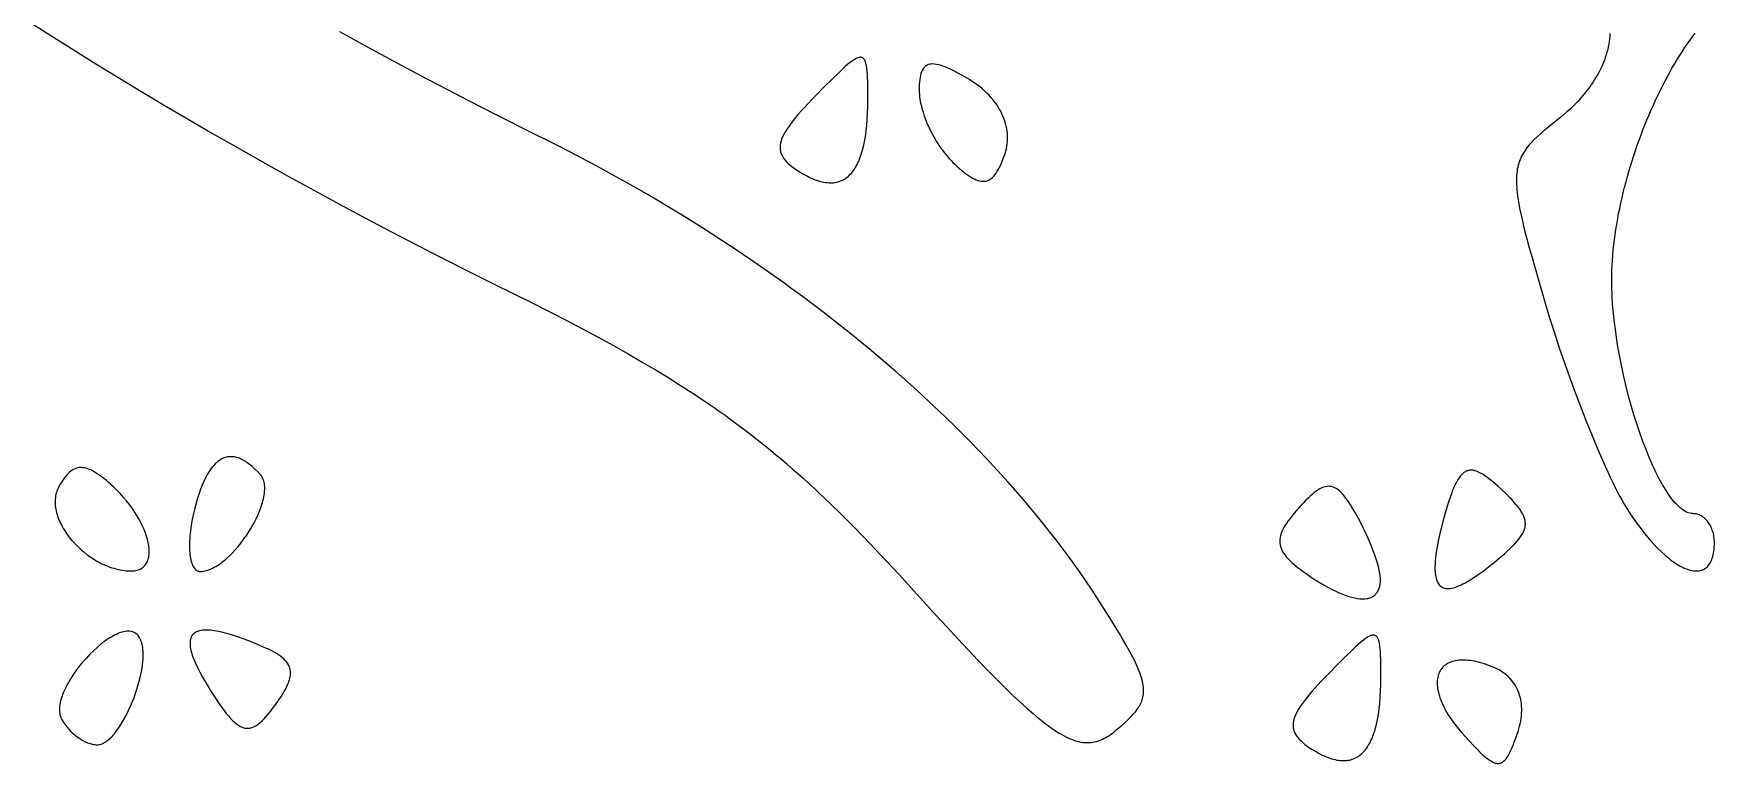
# Model space of a CAD drawing. Extents: x -452 to 452, y -1000 to 1000.
# Drawn here: x -98.6 to 145, y 575.9 to 681.8 of the extents above; entities that cross this region are included whole.
import ezdxf

# ---------------------------------------------------------------- set-up
doc = ezdxf.new("R2010")
doc.units = 0
doc.layers.add('LAYER_1', color=18, linetype='CONTINUOUS')

msp = doc.modelspace()

# ---------------------------------------------------------------- linework, layer by layer
at = {"layer": 'LAYER_1'}
for points in [[(-98.64, 683.15), (-95.76, 681.29), (-92.76, 679.39), (-89.64, 677.45), (-86.42, 675.47), (-83.11, 673.47), (-79.71, 671.44), (-76.24, 669.4), (-72.7, 667.34), (-69.1, 665.28), (-65.45, 663.21), (-61.76, 661.15), (-58.04, 659.1), (-54.3, 657.06), (-50.54, 655.05), (-46.78, 653.06), (-43.02, 651.1), (-39.28, 649.18), (-35.55, 647.3), (-33.7, 646.38), (-31.86, 645.47), (-29.11, 644.11), (-26.45, 642.79), (-23.9, 641.49), (-21.44, 640.22), (-19.07, 638.98), (-16.79, 637.75), (-14.59, 636.54), (-12.46, 635.34), (-10.4, 634.16), (-8.41, 632.97), (-6.47, 631.8), (-5.53, 631.21), (-4.6, 630.62), (-3.68, 630.02), (-2.77, 629.43), (-1.88, 628.84), (-0.99, 628.24), (-0.12, 627.64), (0.74, 627.04), (1.6, 626.43), (2.44, 625.82), (3.28, 625.2), (4.11, 624.58), (4.93, 623.95), (5.75, 623.32), (6.56, 622.68), (7.37, 622.04), (8.17, 621.38), (8.97, 620.72), (9.76, 620.05), (10.56, 619.38), (11.35, 618.69), (12.13, 618), (12.92, 617.29), (13.71, 616.57), (14.5, 615.85), (15.29, 615.11), (16.87, 613.6), (18.46, 612.04), (20.07, 610.43), (21.7, 608.76), (23.36, 607.03), (25.05, 605.23), (26.77, 603.37), (28.53, 601.44), (30.37, 599.41), (32.11, 597.49), (33.78, 595.69), (35.35, 593.98), (36.85, 592.39), (38.27, 590.89), (39.62, 589.5), (40.89, 588.2), (42.1, 587), (43.24, 585.89), (44.32, 584.87), (45.34, 583.94), (46.31, 583.1), (46.77, 582.71), (47.22, 582.34), (47.66, 581.99), (48.08, 581.67), (48.5, 581.36), (48.9, 581.07), (49.29, 580.8), (49.67, 580.56), (50.04, 580.33), (50.41, 580.11), (50.76, 579.92), (51.1, 579.75), (51.44, 579.59), (51.77, 579.45), (52.08, 579.33), (52.4, 579.22), (52.7, 579.14), (53, 579.07), (53.29, 579.01), (53.58, 578.97), (53.86, 578.95), (54.14, 578.94), (54.41, 578.95), (54.68, 578.97), (54.94, 579.01), (55.21, 579.06), (55.46, 579.12), (55.72, 579.2), (55.97, 579.29), (56.22, 579.4), (56.47, 579.52), (56.72, 579.65), (56.97, 579.79), (57.22, 579.95), (57.47, 580.11), (57.71, 580.29), (57.96, 580.48), (58.21, 580.69), (58.74, 581.12), (59.23, 581.54), (59.68, 581.95), (60.1, 582.34), (60.48, 582.72), (60.83, 583.1), (61.14, 583.47), (61.41, 583.84), (61.54, 584.02), (61.65, 584.21), (61.76, 584.4), (61.85, 584.58), (61.94, 584.77), (62.01, 584.96), (62.08, 585.15), (62.14, 585.35), (62.19, 585.55), (62.22, 585.75), (62.25, 585.95), (62.27, 586.16), (62.28, 586.37), (62.28, 586.59), (62.27, 586.81), (62.25, 587.03), (62.22, 587.26), (62.18, 587.5), (62.13, 587.74), (62.08, 587.99), (62.01, 588.25), (61.93, 588.51), (61.74, 589.06), (61.51, 589.63), (61.24, 590.25), (60.94, 590.89), (60.59, 591.58), (60.19, 592.31), (59.76, 593.09), (59.29, 593.91), (58.77, 594.78), (58.21, 595.7), (57.61, 596.67), (56.27, 598.8), (55.5, 600.01), (54.71, 601.21), (53.89, 602.42), (53.06, 603.62), (52.21, 604.82), (51.34, 606.02), (50.45, 607.22), (49.54, 608.42), (48.61, 609.61), (47.66, 610.8), (46.7, 611.99), (45.72, 613.17), (44.71, 614.35), (43.69, 615.53), (42.66, 616.71), (41.6, 617.88), (40.53, 619.05), (39.44, 620.22), (38.34, 621.38), (37.22, 622.53), (36.08, 623.69), (34.92, 624.84), (33.75, 625.98), (32.56, 627.12), (31.36, 628.26), (30.14, 629.39), (28.91, 630.51), (27.66, 631.63), (26.39, 632.75), (25.12, 633.85), (23.82, 634.96), (22.51, 636.06), (21.19, 637.15), (19.85, 638.23), (18.5, 639.31), (17.14, 640.38), (15.76, 641.45), (14.37, 642.51), (12.96, 643.56), (11.54, 644.61), (10.11, 645.64), (8.67, 646.68), (7.21, 647.7), (5.75, 648.71), (4.27, 649.72), (2.77, 650.72), (1.27, 651.71), (-0.25, 652.7), (-1.77, 653.67), (-3.31, 654.64), (-4.86, 655.6), (-6.42, 656.54), (-7.99, 657.48), (-9.57, 658.41), (-11.16, 659.34), (-12.77, 660.25), (-14.38, 661.15), (-16, 662.04), (-17.63, 662.92), (-19.27, 663.8), (-20.92, 664.66), (-22.58, 665.51), (-24.24, 666.35), (-25.92, 667.18), (-27.77, 668.09), (-29.66, 669.04), (-31.59, 670.01), (-33.56, 671.02), (-35.55, 672.05), (-37.58, 673.1), (-39.62, 674.17), (-41.69, 675.26), (-43.76, 676.37), (-45.85, 677.49), (-50.05, 679.77), (-54.24, 682.09)], [(129.87, 681.82), (129.85, 681.44), (129.82, 681.06), (129.78, 680.68), (129.72, 680.3), (129.65, 679.91), (129.56, 679.52), (129.46, 679.13), (129.35, 678.73), (129.22, 678.34), (129.08, 677.94), (128.92, 677.54), (128.75, 677.14), (128.56, 676.74), (128.36, 676.34), (128.14, 675.94), (127.91, 675.54), (127.67, 675.14), (127.41, 674.74), (127.14, 674.34), (126.86, 673.95), (126.56, 673.55), (126.24, 673.15), (125.91, 672.76), (125.57, 672.37), (125.21, 671.98), (124.84, 671.59), (124.46, 671.21), (124.06, 670.82), (123.64, 670.45), (123.22, 670.07), (122.77, 669.7), (122.32, 669.33), (121.63, 668.78), (120.98, 668.26), (120.37, 667.76), (119.81, 667.27), (119.29, 666.8), (118.82, 666.34), (118.38, 665.89), (118.18, 665.66), (117.99, 665.43), (117.81, 665.2), (117.64, 664.97), (117.49, 664.73), (117.34, 664.49), (117.2, 664.25), (117.07, 664.01), (116.95, 663.76), (116.85, 663.51), (116.75, 663.25), (116.66, 662.98), (116.59, 662.71), (116.52, 662.43), (116.46, 662.14), (116.42, 661.84), (116.38, 661.54), (116.35, 661.22), (116.34, 660.9), (116.33, 660.56), (116.33, 660.21), (116.34, 659.85), (116.37, 659.48), (116.4, 659.1), (116.44, 658.7), (116.49, 658.28), (116.62, 657.42), (116.79, 656.48), (117, 655.48), (117.24, 654.41), (117.52, 653.26), (117.84, 652.03), (118.2, 650.72), (118.59, 649.31), (119.48, 646.22), (120.5, 642.71), (121.15, 640.58), (121.83, 638.41), (122.55, 636.23), (123.3, 634.04), (124.07, 631.86), (124.85, 629.72), (125.65, 627.61), (126.45, 625.56), (127.24, 623.58), (128.03, 621.69), (128.81, 619.9), (129.19, 619.05), (129.57, 618.23), (129.93, 617.44), (130.3, 616.69), (130.65, 615.97), (130.99, 615.3), (131.33, 614.66), (131.65, 614.07), (131.97, 613.53), (132.27, 613.02), (132.83, 612.14), (133.4, 611.3), (133.97, 610.51), (134.54, 609.75), (135.1, 609.04), (135.67, 608.37), (136.23, 607.74), (136.79, 607.16), (137.34, 606.62), (137.88, 606.13), (138.41, 605.69), (138.67, 605.48), (138.93, 605.29), (139.19, 605.11), (139.45, 604.94), (139.7, 604.78), (139.94, 604.63), (140.19, 604.5), (140.43, 604.38), (140.66, 604.27), (140.89, 604.17), (141.12, 604.09), (141.34, 604.02), (141.56, 603.96), (141.77, 603.91), (141.98, 603.88), (142.18, 603.85), (142.38, 603.85), (142.57, 603.85), (142.75, 603.87), (142.93, 603.9), (143.11, 603.94), (143.28, 603.99), (143.44, 604.06), (143.59, 604.15), (143.74, 604.24), (143.88, 604.35), (144.01, 604.47), (144.14, 604.61), (144.25, 604.76), (144.37, 604.92), (144.47, 605.1), (144.56, 605.29), (144.65, 605.5), (144.73, 605.71), (144.8, 605.95), (144.86, 606.19), (144.91, 606.45), (144.95, 606.73), (144.99, 607.02), (145.01, 607.32), (145.03, 607.64), (145.03, 607.97), (145.03, 608.19), (145.01, 608.4), (144.99, 608.61), (144.97, 608.82), (144.93, 609.02), (144.89, 609.22), (144.84, 609.41), (144.78, 609.6), (144.72, 609.79), (144.65, 609.97), (144.58, 610.14), (144.5, 610.31), (144.41, 610.48), (144.32, 610.64), (144.22, 610.79), (144.11, 610.93), (144.01, 611.07), (143.89, 611.21), (143.77, 611.33), (143.65, 611.45), (143.52, 611.56), (143.39, 611.66), (143.26, 611.75), (143.12, 611.83), (142.98, 611.91), (142.83, 611.98), (142.69, 612.03), (142.54, 612.08), (142.38, 612.12), (142.23, 612.14), (142.07, 612.16), (141.91, 612.17), (141.68, 612.18), (141.45, 612.22), (141.22, 612.29), (140.98, 612.39), (140.74, 612.52), (140.5, 612.67), (140.26, 612.85), (140.01, 613.05), (139.77, 613.28), (139.52, 613.53), (139.27, 613.8), (139.03, 614.1), (138.78, 614.42), (138.53, 614.76), (138.28, 615.12), (138.03, 615.5), (137.78, 615.9), (137.53, 616.33), (137.28, 616.77), (137.04, 617.22), (136.79, 617.7), (136.55, 618.19), (136.3, 618.7), (136.06, 619.22), (135.82, 619.76), (135.59, 620.31), (135.12, 621.46), (134.66, 622.65), (134.22, 623.89), (133.79, 625.18), (133.37, 626.5), (132.98, 627.85), (132.6, 629.22), (132.24, 630.62), (131.91, 632.04), (131.6, 633.47), (131.31, 634.91), (131.05, 636.35), (130.82, 637.78), (130.72, 638.5), (130.63, 639.21), (130.54, 639.93), (130.46, 640.63), (130.39, 641.34), (130.33, 642.04), (130.28, 642.73), (130.23, 643.42), (130.2, 644.1), (130.17, 644.78), (130.16, 645.45), (130.15, 646.11), (130.16, 646.81), (130.18, 647.52), (130.21, 648.23), (130.25, 648.96), (130.31, 649.68), (130.38, 650.42), (130.45, 651.16), (130.54, 651.91), (130.64, 652.65), (130.76, 653.41), (130.88, 654.17), (131.01, 654.93), (131.15, 655.69), (131.31, 656.45), (131.47, 657.22), (131.64, 657.99), (131.82, 658.75), (132.02, 659.52), (132.22, 660.29), (132.43, 661.06), (132.64, 661.82), (132.87, 662.59), (133.11, 663.35), (133.35, 664.11), (133.6, 664.86), (133.86, 665.62), (134.12, 666.36), (134.4, 667.11), (134.68, 667.85), (134.97, 668.58), (135.26, 669.31), (135.56, 670.03), (135.87, 670.74), (136.18, 671.45), (136.5, 672.15), (136.82, 672.84), (137.15, 673.52), (137.49, 674.19), (137.83, 674.85), (138.18, 675.5), (138.53, 676.14), (138.88, 676.78), (139.24, 677.39), (139.6, 678), (139.97, 678.59), (140.34, 679.17), (140.71, 679.74), (141.09, 680.3), (141.47, 680.83), (141.85, 681.36), (142.24, 681.87)]]:
    msp.add_lwpolyline(points, dxfattribs=at)
for points in [[(22.3, 672.2), (22.3, 673.63), (22.28, 674.87), (22.26, 675.41), (22.24, 675.92), (22.2, 676.37), (22.16, 676.78), (22.1, 677.14), (22.03, 677.46), (21.95, 677.72), (21.9, 677.84), (21.85, 677.95), (21.8, 678.04), (21.74, 678.12), (21.68, 678.19), (21.61, 678.25), (21.53, 678.3), (21.46, 678.33), (21.37, 678.36), (21.28, 678.37), (21.19, 678.37), (21.09, 678.36), (20.99, 678.34), (20.87, 678.31), (20.76, 678.26), (20.63, 678.21), (20.37, 678.06), (20.08, 677.87), (19.76, 677.64), (19.41, 677.36), (19.03, 677.03), (18.61, 676.66), (18.17, 676.24), (17.17, 675.27), (16.03, 674.13), (14.73, 672.8), (14.17, 672.23), (13.64, 671.68), (13.15, 671.15), (12.68, 670.64), (12.26, 670.15), (11.86, 669.69), (11.5, 669.24), (11.17, 668.81), (10.87, 668.4), (10.6, 668.01), (10.36, 667.63), (10.16, 667.26), (9.98, 666.92), (9.84, 666.58), (9.73, 666.26), (9.65, 665.94), (9.6, 665.64), (9.58, 665.35), (9.58, 665.21), (9.58, 665.07), (9.6, 664.93), (9.62, 664.79), (9.65, 664.66), (9.69, 664.52), (9.79, 664.26), (9.92, 664.01), (10.07, 663.75), (10.26, 663.51), (10.47, 663.26), (10.72, 663.02), (10.99, 662.77), (11.29, 662.53), (11.61, 662.29), (11.97, 662.04), (12.35, 661.79), (12.95, 661.43), (13.24, 661.27), (13.53, 661.12), (13.81, 660.98), (14.09, 660.85), (14.37, 660.73), (14.64, 660.62), (14.9, 660.53), (15.16, 660.44), (15.42, 660.37), (15.67, 660.31), (15.92, 660.26), (16.16, 660.22), (16.4, 660.19), (16.64, 660.17), (16.87, 660.16), (17.09, 660.17), (17.31, 660.18), (17.53, 660.21), (17.74, 660.25), (17.95, 660.3), (18.15, 660.36), (18.34, 660.43), (18.54, 660.51), (18.73, 660.61), (18.91, 660.71), (19.09, 660.83), (19.26, 660.95), (19.43, 661.09), (19.59, 661.24), (19.75, 661.4), (19.91, 661.57), (20.06, 661.75), (20.21, 661.94), (20.35, 662.14), (20.48, 662.36), (20.61, 662.58), (20.74, 662.82), (20.86, 663.06), (20.98, 663.32), (21.09, 663.59), (21.2, 663.87), (21.3, 664.16), (21.4, 664.46), (21.49, 664.77), (21.66, 665.42), (21.81, 666.12), (21.94, 666.86), (22.05, 667.64), (22.14, 668.47), (22.21, 669.34), (22.26, 670.25), (22.29, 671.2)], [(37.04, 675.13), (36.03, 675.72), (35.56, 675.99), (35.11, 676.23), (34.68, 676.45), (34.27, 676.65), (33.88, 676.82), (33.52, 676.97), (33.17, 677.1), (32.84, 677.21), (32.54, 677.29), (32.25, 677.35), (31.98, 677.39), (31.73, 677.41), (31.49, 677.4), (31.27, 677.37), (31.07, 677.31), (30.89, 677.23), (30.72, 677.13), (30.56, 677), (30.42, 676.85), (30.3, 676.68), (30.19, 676.48), (30.09, 676.26), (30, 676.01), (29.93, 675.74), (29.87, 675.45), (29.82, 675.13), (29.79, 674.79), (29.76, 674.42), (29.75, 674.03), (29.74, 673.61), (29.75, 673.3), (29.77, 672.98), (29.8, 672.65), (29.85, 672.32), (29.91, 671.98), (29.97, 671.63), (30.06, 671.28), (30.15, 670.93), (30.25, 670.57), (30.37, 670.21), (30.49, 669.84), (30.62, 669.48), (30.77, 669.11), (30.92, 668.74), (31.08, 668.38), (31.25, 668.01), (31.43, 667.65), (31.62, 667.29), (31.81, 666.93), (32.02, 666.57), (32.22, 666.22), (32.44, 665.88), (32.66, 665.54), (32.89, 665.21), (33.12, 664.88), (33.36, 664.57), (33.6, 664.26), (33.85, 663.96), (34.11, 663.67), (34.36, 663.39), (34.62, 663.13), (34.89, 662.87), (35.25, 662.54), (35.6, 662.23), (35.94, 661.94), (36.27, 661.67), (36.59, 661.43), (36.89, 661.22), (37.18, 661.03), (37.47, 660.86), (37.74, 660.72), (38, 660.6), (38.26, 660.51), (38.5, 660.44), (38.74, 660.39), (38.97, 660.38), (39.19, 660.38), (39.4, 660.41), (39.61, 660.47), (39.81, 660.55), (40, 660.66), (40.19, 660.79), (40.38, 660.95), (40.56, 661.13), (40.73, 661.34), (40.9, 661.58), (41.07, 661.84), (41.24, 662.12), (41.4, 662.44), (41.56, 662.77), (41.72, 663.14), (41.87, 663.53), (42.03, 663.95), (42.19, 664.39), (42.3, 664.75), (42.39, 665.11), (42.46, 665.47), (42.51, 665.83), (42.55, 666.2), (42.56, 666.56), (42.56, 666.93), (42.54, 667.3), (42.5, 667.66), (42.44, 668.03), (42.37, 668.39), (42.27, 668.76), (42.16, 669.12), (42.04, 669.48), (41.89, 669.84), (41.73, 670.19), (41.56, 670.54), (41.36, 670.89), (41.15, 671.23), (40.93, 671.57), (40.68, 671.91), (40.43, 672.23), (40.15, 672.56), (39.87, 672.87), (39.56, 673.18), (39.25, 673.48), (38.91, 673.78), (38.57, 674.07), (38.21, 674.34), (37.83, 674.61), (37.44, 674.88)], [(-65.74, 617.79), (-66.15, 618.23), (-66.55, 618.63), (-66.94, 618.99), (-67.33, 619.31), (-67.71, 619.59), (-67.9, 619.71), (-68.09, 619.83), (-68.27, 619.93), (-68.46, 620.03), (-68.64, 620.11), (-68.82, 620.19), (-69, 620.25), (-69.18, 620.31), (-69.35, 620.35), (-69.53, 620.39), (-69.7, 620.41), (-69.87, 620.43), (-70.04, 620.43), (-70.21, 620.43), (-70.37, 620.41), (-70.54, 620.39), (-70.7, 620.35), (-70.86, 620.31), (-71.02, 620.25), (-71.18, 620.19), (-71.34, 620.12), (-71.49, 620.03), (-71.64, 619.94), (-71.79, 619.84), (-71.94, 619.72), (-72.09, 619.6), (-72.24, 619.47), (-72.38, 619.32), (-72.52, 619.17), (-72.66, 619.01), (-72.94, 618.65), (-73.21, 618.26), (-73.47, 617.82), (-73.72, 617.35), (-73.97, 616.84), (-74.2, 616.29), (-74.43, 615.7), (-74.66, 615.07), (-74.87, 614.4), (-75.08, 613.7), (-75.28, 612.95), (-75.47, 612.17), (-75.65, 611.31), (-75.8, 610.48), (-75.91, 609.68), (-75.99, 608.91), (-76.02, 608.54), (-76.04, 608.18), (-76.05, 607.83), (-76.05, 607.49), (-76.05, 607.16), (-76.03, 606.84), (-76.01, 606.54), (-75.98, 606.24), (-75.95, 605.97), (-75.9, 605.7), (-75.85, 605.45), (-75.79, 605.22), (-75.72, 605), (-75.65, 604.8), (-75.56, 604.61), (-75.47, 604.44), (-75.38, 604.29), (-75.27, 604.16), (-75.16, 604.05), (-75.04, 603.95), (-74.92, 603.88), (-74.78, 603.83), (-74.64, 603.79), (-74.5, 603.78), (-74.28, 603.79), (-74.06, 603.81), (-73.83, 603.85), (-73.61, 603.91), (-73.38, 603.97), (-73.15, 604.06), (-72.92, 604.15), (-72.69, 604.26), (-72.45, 604.38), (-72.22, 604.51), (-71.98, 604.66), (-71.74, 604.81), (-71.51, 604.98), (-71.27, 605.16), (-71.04, 605.35), (-70.8, 605.54), (-70.34, 605.96), (-69.88, 606.42), (-69.43, 606.9), (-68.99, 607.41), (-68.56, 607.94), (-68.15, 608.49), (-67.75, 609.06), (-67.38, 609.64), (-67.02, 610.23), (-66.69, 610.83), (-66.39, 611.42), (-66.11, 612.02), (-65.86, 612.61), (-65.65, 613.19), (-65.47, 613.76), (-65.39, 614.04), (-65.32, 614.32), (-65.26, 614.59), (-65.22, 614.85), (-65.18, 615.11), (-65.15, 615.37), (-65.14, 615.61), (-65.13, 615.85), (-65.14, 616.09), (-65.15, 616.31), (-65.18, 616.53), (-65.22, 616.74), (-65.28, 616.94), (-65.35, 617.13), (-65.42, 617.31), (-65.52, 617.48), (-65.62, 617.64)], [(-87.07, 616.05), (-87.44, 616.39), (-87.8, 616.7), (-88.14, 617), (-88.47, 617.27), (-88.8, 617.52), (-89.11, 617.75), (-89.41, 617.96), (-89.7, 618.14), (-89.99, 618.31), (-90.26, 618.45), (-90.53, 618.57), (-90.79, 618.67), (-91.05, 618.75), (-91.29, 618.8), (-91.53, 618.83), (-91.76, 618.85), (-91.99, 618.84), (-92.21, 618.81), (-92.43, 618.75), (-92.64, 618.68), (-92.85, 618.58), (-93.06, 618.46), (-93.26, 618.32), (-93.46, 618.16), (-93.65, 617.98), (-93.85, 617.78), (-94.04, 617.55), (-94.23, 617.3), (-94.42, 617.03), (-94.61, 616.74), (-94.8, 616.43), (-94.99, 616.09), (-95.1, 615.88), (-95.19, 615.66), (-95.28, 615.44), (-95.35, 615.21), (-95.41, 614.98), (-95.46, 614.75), (-95.49, 614.52), (-95.52, 614.28), (-95.53, 614.04), (-95.53, 613.79), (-95.52, 613.55), (-95.5, 613.3), (-95.47, 613.05), (-95.43, 612.8), (-95.38, 612.55), (-95.31, 612.3), (-95.24, 612.04), (-95.16, 611.79), (-95.07, 611.54), (-94.97, 611.28), (-94.86, 611.03), (-94.75, 610.78), (-94.62, 610.53), (-94.49, 610.28), (-94.34, 610.03), (-94.19, 609.78), (-93.87, 609.29), (-93.52, 608.8), (-93.14, 608.33), (-92.73, 607.88), (-92.3, 607.43), (-91.84, 607.01), (-91.37, 606.6), (-90.88, 606.21), (-90.36, 605.84), (-89.83, 605.5), (-89.56, 605.34), (-89.29, 605.19), (-89.02, 605.04), (-88.74, 604.9), (-88.45, 604.77), (-88.17, 604.64), (-87.88, 604.53), (-87.59, 604.42), (-87.3, 604.32), (-87.01, 604.23), (-86.71, 604.15), (-86.41, 604.08), (-86.12, 604.01), (-85.82, 603.96), (-85.52, 603.91), (-85.22, 603.88), (-84.92, 603.86), (-84.62, 603.85), (-84.41, 603.85), (-84.2, 603.86), (-84.01, 603.88), (-83.83, 603.91), (-83.65, 603.95), (-83.48, 604), (-83.33, 604.06), (-83.18, 604.12), (-83.03, 604.2), (-82.9, 604.29), (-82.78, 604.38), (-82.66, 604.48), (-82.55, 604.59), (-82.45, 604.71), (-82.36, 604.84), (-82.28, 604.97), (-82.2, 605.11), (-82.13, 605.26), (-82.07, 605.41), (-82.02, 605.57), (-81.98, 605.74), (-81.94, 605.91), (-81.92, 606.09), (-81.9, 606.27), (-81.89, 606.46), (-81.88, 606.66), (-81.9, 607.07), (-81.94, 607.49), (-82.02, 607.94), (-82.12, 608.39), (-82.26, 608.87), (-82.42, 609.35), (-82.62, 609.85), (-82.84, 610.35), (-83.09, 610.87), (-83.37, 611.39), (-83.67, 611.91), (-84.01, 612.43), (-84.37, 612.96), (-84.75, 613.49), (-85.17, 614.01), (-85.61, 614.53), (-86.07, 615.04), (-86.56, 615.55)], [(114.07, 615.75), (113.64, 616.14), (113.23, 616.51), (112.84, 616.84), (112.47, 617.14), (112.11, 617.42), (111.77, 617.66), (111.45, 617.87), (111.13, 618.05), (110.83, 618.2), (110.55, 618.31), (110.27, 618.4), (110.14, 618.43), (110.01, 618.45), (109.88, 618.46), (109.75, 618.47), (109.63, 618.46), (109.51, 618.45), (109.39, 618.43), (109.28, 618.4), (109.16, 618.36), (109.05, 618.32), (108.94, 618.26), (108.83, 618.2), (108.72, 618.13), (108.62, 618.04), (108.41, 617.86), (108.21, 617.63), (108.02, 617.37), (107.82, 617.08), (107.63, 616.75), (107.45, 616.38), (107.26, 615.97), (107.08, 615.53), (106.9, 615.05), (106.71, 614.53), (106.53, 613.97), (106.34, 613.38), (106.15, 612.74), (105.95, 612.07), (105.67, 611.02), (105.41, 610.02), (105.18, 609.07), (104.99, 608.18), (104.83, 607.34), (104.71, 606.56), (104.61, 605.83), (104.55, 605.16), (104.53, 604.85), (104.52, 604.54), (104.52, 604.25), (104.52, 603.98), (104.54, 603.72), (104.56, 603.47), (104.59, 603.23), (104.63, 603.01), (104.68, 602.8), (104.73, 602.61), (104.8, 602.43), (104.87, 602.26), (104.95, 602.11), (105.04, 601.97), (105.14, 601.84), (105.24, 601.73), (105.35, 601.62), (105.48, 601.54), (105.61, 601.46), (105.75, 601.4), (105.89, 601.36), (106.05, 601.32), (106.21, 601.3), (106.39, 601.3), (106.57, 601.3), (106.76, 601.32), (106.96, 601.35), (107.16, 601.4), (107.38, 601.46), (107.6, 601.53), (107.83, 601.62), (108.07, 601.72), (108.32, 601.83), (108.58, 601.96), (108.85, 602.09), (109.12, 602.25), (109.7, 602.59), (110.31, 602.99), (110.95, 603.43), (111.63, 603.93), (112.35, 604.49), (113.1, 605.09), (114.12, 605.95), (114.58, 606.35), (115.01, 606.74), (115.4, 607.1), (115.77, 607.46), (116.1, 607.8), (116.39, 608.13), (116.66, 608.45), (116.89, 608.75), (117.09, 609.05), (117.26, 609.35), (117.4, 609.64), (117.5, 609.92), (117.54, 610.06), (117.58, 610.2), (117.6, 610.34), (117.62, 610.48), (117.63, 610.62), (117.63, 610.76), (117.62, 610.9), (117.6, 611.04), (117.58, 611.18), (117.55, 611.32), (117.47, 611.61), (117.35, 611.9), (117.21, 612.19), (117.03, 612.49), (116.82, 612.81), (116.58, 613.13), (116.31, 613.46), (116.01, 613.8), (115.69, 614.16), (115.33, 614.53), (114.94, 614.92)], [(93.06, 612.13), (92.8, 612.59), (92.54, 613.03), (92.29, 613.43), (92.05, 613.81), (91.81, 614.16), (91.57, 614.48), (91.34, 614.77), (91.11, 615.03), (90.88, 615.26), (90.66, 615.47), (90.44, 615.65), (90.21, 615.8), (89.99, 615.92), (89.76, 616.01), (89.54, 616.08), (89.31, 616.12), (89.08, 616.13), (88.84, 616.11), (88.6, 616.07), (88.36, 615.99), (88.11, 615.89), (87.85, 615.77), (87.59, 615.61), (87.31, 615.43), (87.03, 615.22), (86.75, 614.99), (86.45, 614.72), (86.14, 614.43), (85.82, 614.12), (85.49, 613.77), (85.14, 613.4), (84.78, 613), (84.43, 612.6), (84.1, 612.21), (83.8, 611.84), (83.52, 611.48), (83.26, 611.13), (83.03, 610.79), (82.82, 610.47), (82.63, 610.15), (82.47, 609.85), (82.33, 609.55), (82.22, 609.26), (82.13, 608.98), (82.07, 608.7), (82.03, 608.43), (82.01, 608.16), (82.02, 607.9), (82.06, 607.64), (82.11, 607.39), (82.2, 607.14), (82.3, 606.88), (82.44, 606.63), (82.6, 606.38), (82.78, 606.13), (82.99, 605.87), (83.22, 605.61), (83.48, 605.35), (83.76, 605.09), (84.07, 604.82), (84.4, 604.54), (84.76, 604.26), (85.15, 603.97), (85.56, 603.67), (86.18, 603.23), (86.79, 602.82), (87.39, 602.44), (87.97, 602.08), (88.54, 601.75), (89.09, 601.44), (89.62, 601.16), (90.14, 600.91), (90.64, 600.68), (91.12, 600.48), (91.59, 600.3), (92.04, 600.15), (92.47, 600.03), (92.88, 599.93), (93.27, 599.86), (93.65, 599.82), (94, 599.8), (94.33, 599.81), (94.64, 599.84), (94.79, 599.87), (94.93, 599.9), (95.07, 599.95), (95.2, 599.99), (95.33, 600.05), (95.45, 600.11), (95.57, 600.18), (95.67, 600.25), (95.78, 600.33), (95.88, 600.42), (95.97, 600.51), (96.06, 600.61), (96.14, 600.72), (96.21, 600.84), (96.28, 600.96), (96.34, 601.09), (96.4, 601.22), (96.45, 601.36), (96.49, 601.51), (96.53, 601.66), (96.59, 601.99), (96.62, 602.35), (96.63, 602.73), (96.62, 602.9), (96.6, 603.09), (96.54, 603.49), (96.45, 603.95), (96.33, 604.45), (96.18, 604.99), (95.99, 605.56), (95.79, 606.16), (95.56, 606.79), (95.3, 607.44), (95.03, 608.1), (94.74, 608.78), (94.43, 609.45), (94.11, 610.13), (93.77, 610.81), (93.42, 611.48)], [(-83.51, 594.5), (-83.65, 594.65), (-83.81, 594.77), (-83.97, 594.87), (-84.15, 594.96), (-84.33, 595.02), (-84.52, 595.07), (-84.72, 595.1), (-84.93, 595.1), (-85.14, 595.1), (-85.36, 595.07), (-85.59, 595.03), (-85.82, 594.97), (-86.06, 594.9), (-86.31, 594.81), (-86.55, 594.7), (-86.81, 594.59), (-87.06, 594.46), (-87.32, 594.31), (-87.58, 594.16), (-87.84, 593.99), (-88.11, 593.81), (-88.37, 593.62), (-88.64, 593.42), (-88.91, 593.21), (-89.44, 592.76), (-89.97, 592.27), (-90.49, 591.76), (-91, 591.22), (-91.5, 590.66), (-91.97, 590.08), (-92.42, 589.48), (-92.85, 588.88), (-93.25, 588.27), (-93.43, 587.97), (-93.61, 587.66), (-93.78, 587.36), (-93.94, 587.05), (-94.08, 586.75), (-94.22, 586.45), (-94.35, 586.15), (-94.46, 585.86), (-94.56, 585.57), (-94.65, 585.28), (-94.73, 585), (-94.79, 584.72), (-94.84, 584.45), (-94.88, 584.19), (-94.9, 583.93), (-94.9, 583.68), (-94.89, 583.43), (-94.86, 583.2), (-94.82, 582.97), (-94.76, 582.75), (-94.68, 582.55), (-94.58, 582.35), (-94.36, 581.97), (-94.11, 581.6), (-93.84, 581.25), (-93.55, 580.9), (-93.24, 580.58), (-92.91, 580.27), (-92.58, 579.99), (-92.23, 579.72), (-91.88, 579.48), (-91.52, 579.27), (-91.17, 579.08), (-90.81, 578.92), (-90.46, 578.8), (-90.28, 578.75), (-90.11, 578.71), (-89.94, 578.67), (-89.77, 578.65), (-89.6, 578.64), (-89.44, 578.63), (-89.27, 578.64), (-89.09, 578.67), (-88.91, 578.71), (-88.73, 578.78), (-88.55, 578.86), (-88.37, 578.95), (-88.19, 579.06), (-88.01, 579.19), (-87.83, 579.33), (-87.65, 579.49), (-87.46, 579.66), (-87.28, 579.84), (-87.1, 580.04), (-86.93, 580.24), (-86.75, 580.46), (-86.57, 580.69), (-86.22, 581.19), (-85.88, 581.72), (-85.55, 582.28), (-85.23, 582.87), (-84.92, 583.49), (-84.63, 584.13), (-84.35, 584.79), (-84.09, 585.46), (-83.85, 586.13), (-83.63, 586.82), (-83.42, 587.5), (-83.25, 588.18), (-83.1, 588.85), (-82.97, 589.51), (-82.87, 590.15), (-82.8, 590.77), (-82.78, 591.07), (-82.77, 591.37), (-82.76, 591.66), (-82.76, 591.94), (-82.77, 592.21), (-82.79, 592.47), (-82.82, 592.72), (-82.86, 592.97), (-82.9, 593.2), (-82.96, 593.42), (-83.03, 593.63), (-83.1, 593.83), (-83.19, 594.02), (-83.28, 594.19), (-83.39, 594.35)], [(-65.3, 592.81), (-66.28, 593.23), (-67.22, 593.61), (-68.11, 593.95), (-68.95, 594.25), (-69.74, 594.51), (-70.48, 594.73), (-71.18, 594.92), (-71.83, 595.07), (-72.43, 595.17), (-72.72, 595.21), (-72.99, 595.24), (-73.25, 595.26), (-73.49, 595.27), (-73.73, 595.27), (-73.95, 595.27), (-74.17, 595.25), (-74.37, 595.22), (-74.55, 595.18), (-74.73, 595.13), (-74.9, 595.08), (-75.05, 595.01), (-75.19, 594.93), (-75.32, 594.84), (-75.44, 594.75), (-75.54, 594.64), (-75.64, 594.53), (-75.72, 594.4), (-75.79, 594.27), (-75.85, 594.12), (-75.9, 593.97), (-75.93, 593.8), (-75.95, 593.63), (-75.97, 593.44), (-75.97, 593.25), (-75.95, 593.05), (-75.93, 592.83), (-75.9, 592.61), (-75.85, 592.38), (-75.79, 592.14), (-75.72, 591.88), (-75.64, 591.62), (-75.54, 591.35), (-75.44, 591.07), (-75.19, 590.48), (-74.9, 589.84), (-74.56, 589.17), (-74.17, 588.46), (-73.74, 587.71), (-73.26, 586.92), (-72.86, 586.27), (-72.46, 585.66), (-72.09, 585.09), (-71.73, 584.56), (-71.38, 584.06), (-71.04, 583.61), (-70.72, 583.19), (-70.4, 582.81), (-70.1, 582.46), (-69.81, 582.16), (-69.52, 581.89), (-69.24, 581.66), (-68.96, 581.46), (-68.69, 581.3), (-68.56, 581.24), (-68.43, 581.18), (-68.3, 581.13), (-68.17, 581.09), (-68.04, 581.06), (-67.91, 581.04), (-67.78, 581.03), (-67.65, 581.02), (-67.52, 581.03), (-67.39, 581.04), (-67.26, 581.06), (-67.13, 581.09), (-67, 581.13), (-66.87, 581.18), (-66.61, 581.3), (-66.35, 581.45), (-66.08, 581.64), (-65.8, 581.87), (-65.52, 582.12), (-65.24, 582.41), (-64.94, 582.73), (-64.64, 583.08), (-64.32, 583.47), (-64, 583.89), (-63.66, 584.34), (-63.35, 584.76), (-63.07, 585.17), (-62.81, 585.56), (-62.57, 585.94), (-62.35, 586.31), (-62.15, 586.66), (-61.98, 586.99), (-61.83, 587.32), (-61.7, 587.63), (-61.6, 587.94), (-61.52, 588.23), (-61.46, 588.51), (-61.42, 588.78), (-61.41, 589.04), (-61.42, 589.3), (-61.46, 589.54), (-61.51, 589.78), (-61.6, 590.01), (-61.7, 590.24), (-61.83, 590.46), (-61.99, 590.67), (-62.17, 590.88), (-62.37, 591.08), (-62.6, 591.28), (-62.85, 591.48), (-63.12, 591.67), (-63.42, 591.87), (-63.75, 592.06), (-64.1, 592.25), (-64.47, 592.44), (-64.88, 592.62)], [(96.68, 588.36), (96.68, 589.79), (96.66, 591.03), (96.64, 591.58), (96.62, 592.08), (96.58, 592.53), (96.54, 592.94), (96.48, 593.3), (96.41, 593.62), (96.33, 593.89), (96.28, 594), (96.23, 594.11), (96.18, 594.2), (96.12, 594.28), (96.05, 594.36), (95.99, 594.41), (95.91, 594.46), (95.84, 594.5), (95.75, 594.52), (95.66, 594.53), (95.57, 594.54), (95.47, 594.53), (95.37, 594.51), (95.25, 594.47), (95.14, 594.43), (95.01, 594.37), (94.75, 594.23), (94.46, 594.04), (94.14, 593.8), (93.79, 593.52), (93.4, 593.19), (92.99, 592.82), (92.55, 592.4), (91.55, 591.44), (90.41, 590.29), (89.11, 588.97), (88.55, 588.39), (88.02, 587.84), (87.52, 587.31), (87.06, 586.8), (86.64, 586.32), (86.24, 585.85), (85.88, 585.4), (85.54, 584.97), (85.25, 584.56), (84.98, 584.17), (84.74, 583.79), (84.54, 583.43), (84.36, 583.08), (84.22, 582.74), (84.11, 582.42), (84.03, 582.11), (83.98, 581.81), (83.96, 581.51), (83.96, 581.37), (83.96, 581.23), (83.98, 581.09), (84, 580.96), (84.03, 580.82), (84.07, 580.69), (84.17, 580.43), (84.3, 580.17), (84.45, 579.92), (84.64, 579.67), (84.85, 579.42), (85.1, 579.18), (85.37, 578.94), (85.67, 578.69), (85.99, 578.45), (86.35, 578.2), (86.73, 577.96), (87.33, 577.6), (87.62, 577.43), (87.91, 577.28), (88.19, 577.14), (88.47, 577.01), (88.75, 576.89), (89.02, 576.79), (89.28, 576.69), (89.54, 576.61), (89.8, 576.53), (90.05, 576.47), (90.3, 576.42), (90.54, 576.38), (90.78, 576.35), (91.02, 576.33), (91.25, 576.33), (91.47, 576.33), (91.69, 576.35), (91.91, 576.38), (92.12, 576.41), (92.32, 576.46), (92.53, 576.52), (92.72, 576.59), (92.92, 576.68), (93.1, 576.77), (93.29, 576.87), (93.47, 576.99), (93.64, 577.12), (93.81, 577.25), (93.97, 577.4), (94.13, 577.56), (94.29, 577.73), (94.44, 577.91), (94.59, 578.1), (94.73, 578.31), (94.86, 578.52), (94.99, 578.74), (95.12, 578.98), (95.24, 579.23), (95.36, 579.48), (95.47, 579.75), (95.58, 580.03), (95.68, 580.32), (95.78, 580.62), (95.87, 580.93), (96.04, 581.59), (96.19, 582.28), (96.32, 583.02), (96.43, 583.81), (96.52, 584.63), (96.59, 585.5), (96.64, 586.41), (96.67, 587.37)], [(113.2, 589.79), (112.8, 589.95), (112.42, 590.1), (112.04, 590.24), (111.68, 590.37), (111.32, 590.48), (110.97, 590.58), (110.63, 590.66), (110.29, 590.74), (109.97, 590.8), (109.65, 590.85), (109.35, 590.88), (109.05, 590.91), (108.77, 590.92), (108.49, 590.92), (108.22, 590.92), (107.96, 590.89), (107.71, 590.86), (107.47, 590.82), (107.24, 590.77), (107.02, 590.71), (106.81, 590.63), (106.61, 590.55), (106.43, 590.46), (106.25, 590.35), (106.08, 590.24), (105.92, 590.12), (105.77, 589.99), (105.63, 589.85), (105.51, 589.7), (105.39, 589.54), (105.29, 589.38), (105.19, 589.2), (105.11, 589.02), (105.04, 588.83), (104.98, 588.63), (104.93, 588.43), (104.89, 588.22), (104.86, 588), (104.85, 587.77), (104.85, 587.53), (104.85, 587.29), (104.87, 587.05), (104.91, 586.79), (104.95, 586.53), (105.01, 586.27), (105.07, 585.99), (105.16, 585.72), (105.25, 585.43), (105.35, 585.15), (105.47, 584.85), (105.6, 584.55), (105.74, 584.25), (105.9, 583.94), (106.07, 583.63), (106.25, 583.31), (106.45, 582.99), (106.65, 582.67), (106.87, 582.34), (107.11, 582.01), (107.36, 581.67), (107.62, 581.34), (107.89, 580.99), (108.18, 580.65), (108.48, 580.3), (109.41, 579.27), (110.25, 578.37), (110.63, 577.98), (110.99, 577.61), (111.33, 577.29), (111.66, 577), (111.96, 576.74), (112.25, 576.52), (112.53, 576.33), (112.79, 576.18), (113.03, 576.07), (113.27, 575.98), (113.38, 575.96), (113.49, 575.94), (113.6, 575.93), (113.7, 575.93), (113.81, 575.93), (113.91, 575.95), (114, 575.98), (114.1, 576.01), (114.2, 576.05), (114.29, 576.11), (114.38, 576.17), (114.47, 576.24), (114.65, 576.4), (114.82, 576.6), (114.99, 576.84), (115.16, 577.11), (115.33, 577.42), (115.49, 577.76), (115.66, 578.14), (115.84, 578.55), (116.01, 579), (116.19, 579.48), (116.57, 580.56), (116.69, 580.94), (116.8, 581.32), (116.89, 581.69), (116.96, 582.06), (117.02, 582.43), (117.06, 582.8), (117.09, 583.16), (117.1, 583.51), (117.1, 583.86), (117.09, 584.21), (117.05, 584.55), (117.01, 584.88), (116.95, 585.21), (116.87, 585.53), (116.78, 585.84), (116.68, 586.15), (116.56, 586.45), (116.43, 586.74), (116.29, 587.02), (116.13, 587.29), (115.95, 587.56), (115.77, 587.81), (115.57, 588.06), (115.36, 588.3), (115.13, 588.52), (114.89, 588.74), (114.64, 588.94), (114.38, 589.13), (114.1, 589.32), (113.81, 589.49), (113.51, 589.64)]]:
    msp.add_lwpolyline(points, close=True, dxfattribs=at)

doc.saveas('drawing.dxf')
